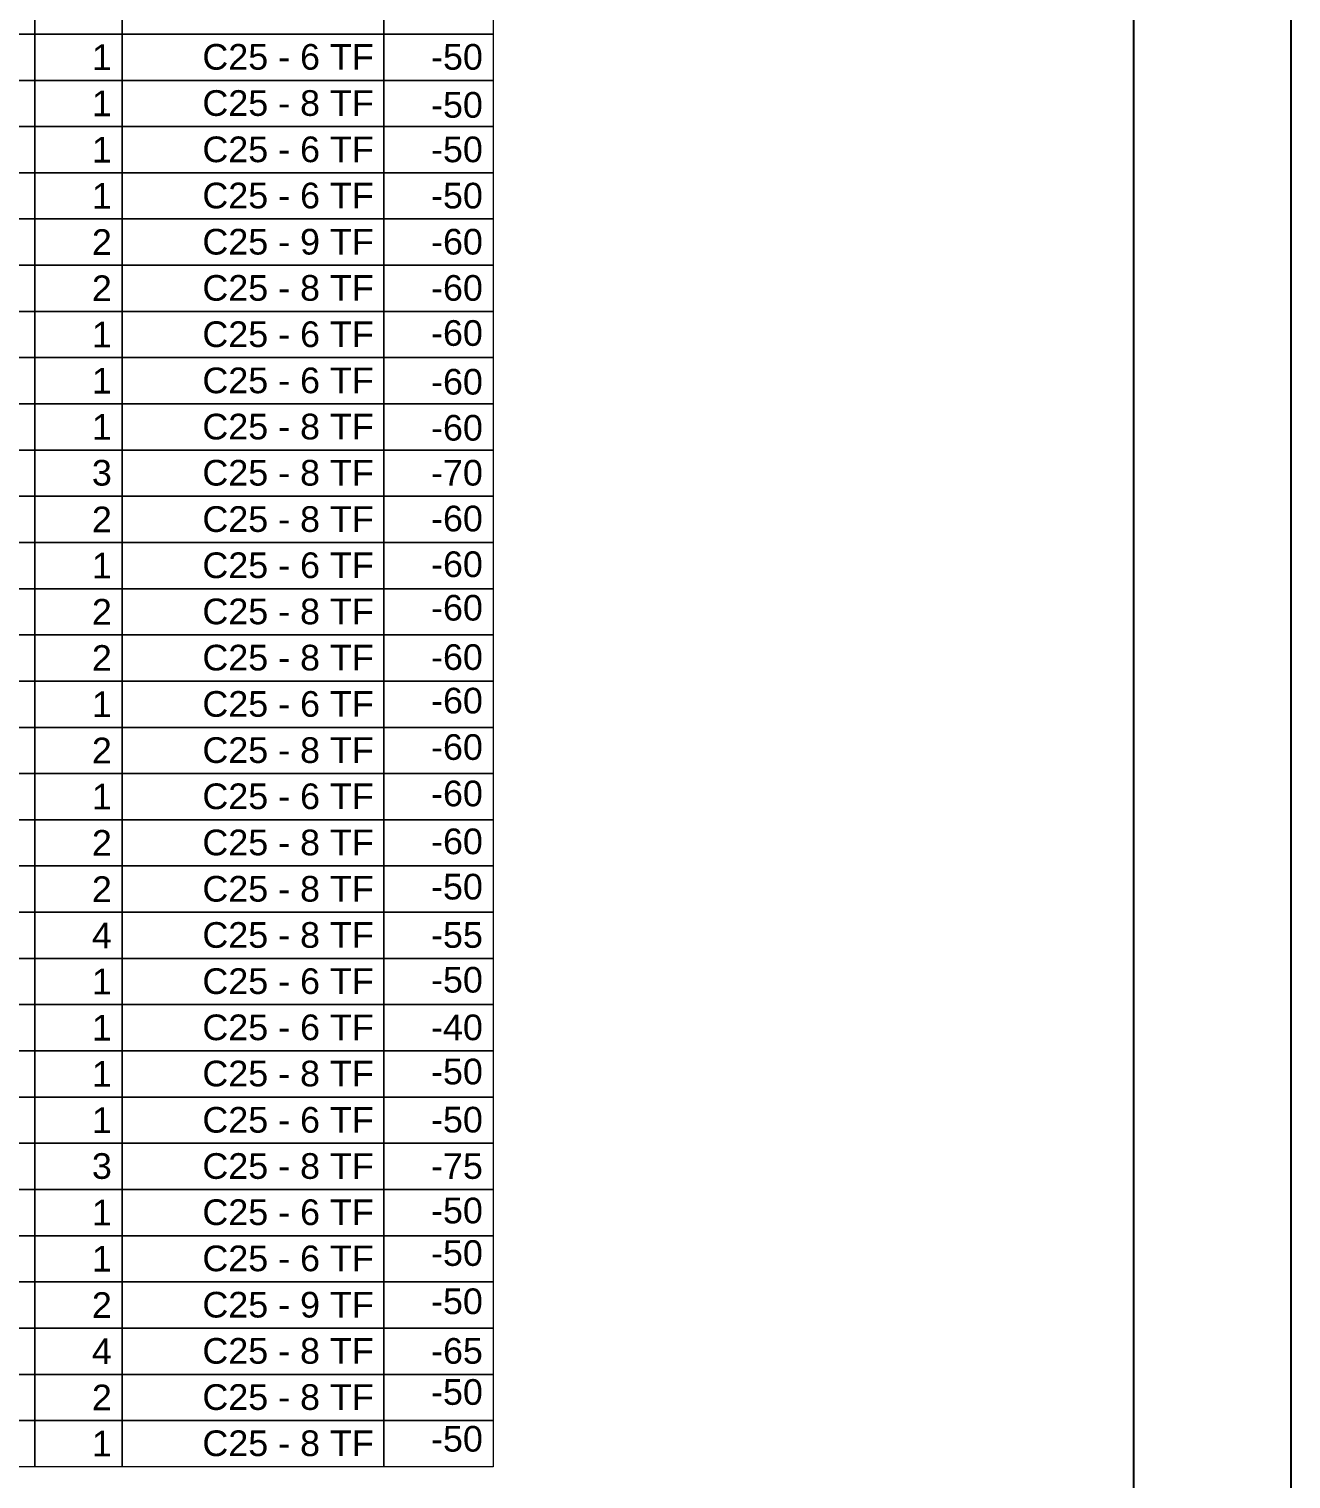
# Model space of a CAD drawing. Header units: millimetres. Extents: x -34 to 951, y -76 to 463.
# Drawn here: x 39.6 to 50.02, y -21.96 to -10 of the extents above; entities that cross this region are included whole.
import ezdxf

# ---------------------------------------------------------------- set-up
doc = ezdxf.new("R2010")
doc.units = ezdxf.units.MM
doc.header["$MEASUREMENT"] = 0
doc.linetypes.add('NULL', pattern=[0])
doc.layers.add('LC-Tabelas', color=1, linetype='Continuous', lineweight=20)
doc.layers.add('LC-Textos das tabelas', color=5, linetype='Continuous', lineweight=5)
doc.styles.add('Arial', font='arial.ttf')

msp = doc.modelspace()

# ---------------------------------------------------------------- linework, layer by layer
at = {"color": 7}
for p, q in [((50.0157, 42.5775), (50.0157, -76.3225)), ((48.7157, 40.2775), (48.7157, -74.0225))]:
    msp.add_line(p, q, dxfattribs=at)
at = {"layer": 'LC-Tabelas'}
for points in [[(38.3926, -10.0437), (38.3926, -9.6625), (39.6528, -9.6625), (39.6528, -10.0437), (38.3926, -10.0437)], [(39.6528, -10.0437), (39.6528, -9.6625), (40.3729, -9.6625), (40.3729, -10.0437), (39.6528, -10.0437)], [(40.3729, -10.0437), (40.3729, -9.6625), (42.5332, -9.6625), (42.5332, -10.0437), (40.3729, -10.0437)], [(42.5332, -10.0437), (42.5332, -9.6625), (43.4334, -9.6625), (43.4334, -10.0437), (42.5332, -10.0437)], [(38.3926, -10.425), (38.3926, -10.0437), (39.6528, -10.0437), (39.6528, -10.425), (38.3926, -10.425)], [(39.6528, -10.425), (39.6528, -10.0437), (40.3729, -10.0437), (40.3729, -10.425), (39.6528, -10.425)], [(40.3729, -10.425), (40.3729, -10.0437), (42.5332, -10.0437), (42.5332, -10.425), (40.3729, -10.425)], [(42.5332, -10.425), (42.5332, -10.0437), (43.4334, -10.0437), (43.4334, -10.425), (42.5332, -10.425)], [(38.3926, -10.8062), (38.3926, -10.425), (39.6528, -10.425), (39.6528, -10.8062), (38.3926, -10.8062)], [(39.6528, -10.8062), (39.6528, -10.425), (40.3729, -10.425), (40.3729, -10.8062), (39.6528, -10.8062)], [(40.3729, -10.8062), (40.3729, -10.425), (42.5332, -10.425), (42.5332, -10.8062), (40.3729, -10.8062)], [(42.5332, -10.8062), (42.5332, -10.425), (43.4334, -10.425), (43.4334, -10.8062), (42.5332, -10.8062)], [(38.3926, -11.1875), (38.3926, -10.8062), (39.6528, -10.8062), (39.6528, -11.1875), (38.3926, -11.1875)], [(39.6528, -11.1875), (39.6528, -10.8062), (40.3729, -10.8062), (40.3729, -11.1875), (39.6528, -11.1875)], [(40.3729, -11.1875), (40.3729, -10.8062), (42.5332, -10.8062), (42.5332, -11.1875), (40.3729, -11.1875)], [(42.5332, -11.1875), (42.5332, -10.8062), (43.4334, -10.8062), (43.4334, -11.1875), (42.5332, -11.1875)], [(38.3926, -11.5687), (38.3926, -11.1875), (39.6528, -11.1875), (39.6528, -11.5687), (38.3926, -11.5687)], [(39.6528, -11.5687), (39.6528, -11.1875), (40.3729, -11.1875), (40.3729, -11.5687), (39.6528, -11.5687)], [(40.3729, -11.5687), (40.3729, -11.1875), (42.5332, -11.1875), (42.5332, -11.5687), (40.3729, -11.5687)], [(42.5332, -11.5687), (42.5332, -11.1875), (43.4334, -11.1875), (43.4334, -11.5687), (42.5332, -11.5687)], [(38.3926, -11.9499), (38.3926, -11.5687), (39.6528, -11.5687), (39.6528, -11.9499), (38.3926, -11.9499)], [(39.6528, -11.9499), (39.6528, -11.5687), (40.3729, -11.5687), (40.3729, -11.9499), (39.6528, -11.9499)], [(40.3729, -11.9499), (40.3729, -11.5687), (42.5332, -11.5687), (42.5332, -11.9499), (40.3729, -11.9499)], [(42.5332, -11.9499), (42.5332, -11.5687), (43.4334, -11.5687), (43.4334, -11.9499), (42.5332, -11.9499)], [(38.3926, -12.3312), (38.3926, -11.9499), (39.6528, -11.9499), (39.6528, -12.3312), (38.3926, -12.3312)], [(39.6528, -12.3312), (39.6528, -11.9499), (40.3729, -11.9499), (40.3729, -12.3312), (39.6528, -12.3312)], [(40.3729, -12.3312), (40.3729, -11.9499), (42.5332, -11.9499), (42.5332, -12.3312), (40.3729, -12.3312)], [(42.5332, -12.3312), (42.5332, -11.9499), (43.4334, -11.9499), (43.4334, -12.3312), (42.5332, -12.3312)], [(38.3926, -12.7124), (38.3926, -12.3312), (39.6528, -12.3312), (39.6528, -12.7124), (38.3926, -12.7124)], [(39.6528, -12.7124), (39.6528, -12.3312), (40.3729, -12.3312), (40.3729, -12.7124), (39.6528, -12.7124)], [(40.3729, -12.7124), (40.3729, -12.3312), (42.5332, -12.3312), (42.5332, -12.7124), (40.3729, -12.7124)], [(42.5332, -12.7124), (42.5332, -12.3312), (43.4334, -12.3312), (43.4334, -12.7124), (42.5332, -12.7124)], [(38.3926, -13.0937), (38.3926, -12.7124), (39.6528, -12.7124), (39.6528, -13.0937), (38.3926, -13.0937)], [(39.6528, -13.0937), (39.6528, -12.7124), (40.3729, -12.7124), (40.3729, -13.0937), (39.6528, -13.0937)], [(40.3729, -13.0937), (40.3729, -12.7124), (42.5332, -12.7124), (42.5332, -13.0937), (40.3729, -13.0937)], [(42.5332, -13.0937), (42.5332, -12.7124), (43.4334, -12.7124), (43.4334, -13.0937), (42.5332, -13.0937)], [(38.3926, -13.4749), (38.3926, -13.0937), (39.6528, -13.0937), (39.6528, -13.4749), (38.3926, -13.4749)], [(39.6528, -13.4749), (39.6528, -13.0937), (40.3729, -13.0937), (40.3729, -13.4749), (39.6528, -13.4749)], [(40.3729, -13.4749), (40.3729, -13.0937), (42.5332, -13.0937), (42.5332, -13.4749), (40.3729, -13.4749)], [(42.5332, -13.4749), (42.5332, -13.0937), (43.4334, -13.0937), (43.4334, -13.4749), (42.5332, -13.4749)], [(38.3926, -13.8561), (38.3926, -13.4749), (39.6528, -13.4749), (39.6528, -13.8561), (38.3926, -13.8561)], [(39.6528, -13.8561), (39.6528, -13.4749), (40.3729, -13.4749), (40.3729, -13.8561), (39.6528, -13.8561)], [(40.3729, -13.8561), (40.3729, -13.4749), (42.5332, -13.4749), (42.5332, -13.8561), (40.3729, -13.8561)], [(42.5332, -13.8561), (42.5332, -13.4749), (43.4334, -13.4749), (43.4334, -13.8561), (42.5332, -13.8561)], [(38.3926, -14.2374), (38.3926, -13.8561), (39.6528, -13.8561), (39.6528, -14.2374), (38.3926, -14.2374)], [(39.6528, -14.2374), (39.6528, -13.8561), (40.3729, -13.8561), (40.3729, -14.2374), (39.6528, -14.2374)], [(40.3729, -14.2374), (40.3729, -13.8561), (42.5332, -13.8561), (42.5332, -14.2374), (40.3729, -14.2374)], [(42.5332, -14.2374), (42.5332, -13.8561), (43.4334, -13.8561), (43.4334, -14.2374), (42.5332, -14.2374)], [(38.3926, -14.6186), (38.3926, -14.2374), (39.6528, -14.2374), (39.6528, -14.6186), (38.3926, -14.6186)], [(39.6528, -14.6186), (39.6528, -14.2374), (40.3729, -14.2374), (40.3729, -14.6186), (39.6528, -14.6186)], [(40.3729, -14.6186), (40.3729, -14.2374), (42.5332, -14.2374), (42.5332, -14.6186), (40.3729, -14.6186)], [(42.5332, -14.6186), (42.5332, -14.2374), (43.4334, -14.2374), (43.4334, -14.6186), (42.5332, -14.6186)], [(38.3926, -14.9999), (38.3926, -14.6186), (39.6528, -14.6186), (39.6528, -14.9999), (38.3926, -14.9999)], [(39.6528, -14.9999), (39.6528, -14.6186), (40.3729, -14.6186), (40.3729, -14.9999), (39.6528, -14.9999)], [(40.3729, -14.9999), (40.3729, -14.6186), (42.5332, -14.6186), (42.5332, -14.9999), (40.3729, -14.9999)], [(42.5332, -14.9999), (42.5332, -14.6186), (43.4334, -14.6186), (43.4334, -14.9999), (42.5332, -14.9999)], [(38.3926, -15.3811), (38.3926, -14.9999), (39.6528, -14.9999), (39.6528, -15.3811), (38.3926, -15.3811)], [(39.6528, -15.3811), (39.6528, -14.9999), (40.3729, -14.9999), (40.3729, -15.3811), (39.6528, -15.3811)], [(40.3729, -15.3811), (40.3729, -14.9999), (42.5332, -14.9999), (42.5332, -15.3811), (40.3729, -15.3811)], [(42.5332, -15.3811), (42.5332, -14.9999), (43.4334, -14.9999), (43.4334, -15.3811), (42.5332, -15.3811)], [(38.3926, -15.7623), (38.3926, -15.3811), (39.6528, -15.3811), (39.6528, -15.7623), (38.3926, -15.7623)], [(39.6528, -15.7623), (39.6528, -15.3811), (40.3729, -15.3811), (40.3729, -15.7623), (39.6528, -15.7623)], [(40.3729, -15.7623), (40.3729, -15.3811), (42.5332, -15.3811), (42.5332, -15.7623), (40.3729, -15.7623)], [(42.5332, -15.7623), (42.5332, -15.3811), (43.4334, -15.3811), (43.4334, -15.7623), (42.5332, -15.7623)], [(38.3926, -16.1436), (38.3926, -15.7623), (39.6528, -15.7623), (39.6528, -16.1436), (38.3926, -16.1436)], [(39.6528, -16.1436), (39.6528, -15.7623), (40.3729, -15.7623), (40.3729, -16.1436), (39.6528, -16.1436)], [(40.3729, -16.1436), (40.3729, -15.7623), (42.5332, -15.7623), (42.5332, -16.1436), (40.3729, -16.1436)], [(42.5332, -16.1436), (42.5332, -15.7623), (43.4334, -15.7623), (43.4334, -16.1436), (42.5332, -16.1436)], [(38.3926, -16.5248), (38.3926, -16.1436), (39.6528, -16.1436), (39.6528, -16.5248), (38.3926, -16.5248)], [(39.6528, -16.5248), (39.6528, -16.1436), (40.3729, -16.1436), (40.3729, -16.5248), (39.6528, -16.5248)], [(40.3729, -16.5248), (40.3729, -16.1436), (42.5332, -16.1436), (42.5332, -16.5248), (40.3729, -16.5248)], [(42.5332, -16.5248), (42.5332, -16.1436), (43.4334, -16.1436), (43.4334, -16.5248), (42.5332, -16.5248)], [(38.3926, -16.9061), (38.3926, -16.5248), (39.6528, -16.5248), (39.6528, -16.9061), (38.3926, -16.9061)], [(39.6528, -16.9061), (39.6528, -16.5248), (40.3729, -16.5248), (40.3729, -16.9061), (39.6528, -16.9061)], [(40.3729, -16.9061), (40.3729, -16.5248), (42.5332, -16.5248), (42.5332, -16.9061), (40.3729, -16.9061)], [(42.5332, -16.9061), (42.5332, -16.5248), (43.4334, -16.5248), (43.4334, -16.9061), (42.5332, -16.9061)], [(38.3926, -17.2873), (38.3926, -16.9061), (39.6528, -16.9061), (39.6528, -17.2873), (38.3926, -17.2873)], [(39.6528, -17.2873), (39.6528, -16.9061), (40.3729, -16.9061), (40.3729, -17.2873), (39.6528, -17.2873)], [(40.3729, -17.2873), (40.3729, -16.9061), (42.5332, -16.9061), (42.5332, -17.2873), (40.3729, -17.2873)], [(42.5332, -17.2873), (42.5332, -16.9061), (43.4334, -16.9061), (43.4334, -17.2873), (42.5332, -17.2873)], [(38.3926, -17.6685), (38.3926, -17.2873), (39.6528, -17.2873), (39.6528, -17.6685), (38.3926, -17.6685)], [(39.6528, -17.6685), (39.6528, -17.2873), (40.3729, -17.2873), (40.3729, -17.6685), (39.6528, -17.6685)], [(40.3729, -17.6685), (40.3729, -17.2873), (42.5332, -17.2873), (42.5332, -17.6685), (40.3729, -17.6685)], [(42.5332, -17.6685), (42.5332, -17.2873), (43.4334, -17.2873), (43.4334, -17.6685), (42.5332, -17.6685)], [(38.3926, -18.0498), (38.3926, -17.6685), (39.6528, -17.6685), (39.6528, -18.0498), (38.3926, -18.0498)], [(39.6528, -18.0498), (39.6528, -17.6685), (40.3729, -17.6685), (40.3729, -18.0498), (39.6528, -18.0498)], [(40.3729, -18.0498), (40.3729, -17.6685), (42.5332, -17.6685), (42.5332, -18.0498), (40.3729, -18.0498)], [(42.5332, -18.0498), (42.5332, -17.6685), (43.4334, -17.6685), (43.4334, -18.0498), (42.5332, -18.0498)], [(38.3926, -18.431), (38.3926, -18.0498), (39.6528, -18.0498), (39.6528, -18.431), (38.3926, -18.431)], [(39.6528, -18.431), (39.6528, -18.0498), (40.3729, -18.0498), (40.3729, -18.431), (39.6528, -18.431)], [(40.3729, -18.431), (40.3729, -18.0498), (42.5332, -18.0498), (42.5332, -18.431), (40.3729, -18.431)], [(42.5332, -18.431), (42.5332, -18.0498), (43.4334, -18.0498), (43.4334, -18.431), (42.5332, -18.431)], [(38.3926, -18.8123), (38.3926, -18.431), (39.6528, -18.431), (39.6528, -18.8123), (38.3926, -18.8123)], [(39.6528, -18.8123), (39.6528, -18.431), (40.3729, -18.431), (40.3729, -18.8123), (39.6528, -18.8123)], [(40.3729, -18.8123), (40.3729, -18.431), (42.5332, -18.431), (42.5332, -18.8123), (40.3729, -18.8123)], [(42.5332, -18.8123), (42.5332, -18.431), (43.4334, -18.431), (43.4334, -18.8123), (42.5332, -18.8123)], [(38.3926, -19.1935), (38.3926, -18.8123), (39.6528, -18.8123), (39.6528, -19.1935), (38.3926, -19.1935)], [(39.6528, -19.1935), (39.6528, -18.8123), (40.3729, -18.8123), (40.3729, -19.1935), (39.6528, -19.1935)], [(40.3729, -19.1935), (40.3729, -18.8123), (42.5332, -18.8123), (42.5332, -19.1935), (40.3729, -19.1935)], [(42.5332, -19.1935), (42.5332, -18.8123), (43.4334, -18.8123), (43.4334, -19.1935), (42.5332, -19.1935)], [(38.3926, -19.5747), (38.3926, -19.1935), (39.6528, -19.1935), (39.6528, -19.5747), (38.3926, -19.5747)], [(39.6528, -19.5747), (39.6528, -19.1935), (40.3729, -19.1935), (40.3729, -19.5747), (39.6528, -19.5747)], [(40.3729, -19.5747), (40.3729, -19.1935), (42.5332, -19.1935), (42.5332, -19.5747), (40.3729, -19.5747)], [(42.5332, -19.5747), (42.5332, -19.1935), (43.4334, -19.1935), (43.4334, -19.5747), (42.5332, -19.5747)], [(38.3926, -19.956), (38.3926, -19.5747), (39.6528, -19.5747), (39.6528, -19.956), (38.3926, -19.956)], [(39.6528, -19.956), (39.6528, -19.5747), (40.3729, -19.5747), (40.3729, -19.956), (39.6528, -19.956)], [(40.3729, -19.956), (40.3729, -19.5747), (42.5332, -19.5747), (42.5332, -19.956), (40.3729, -19.956)], [(42.5332, -19.956), (42.5332, -19.5747), (43.4334, -19.5747), (43.4334, -19.956), (42.5332, -19.956)], [(38.3926, -20.3372), (38.3926, -19.956), (39.6528, -19.956), (39.6528, -20.3372), (38.3926, -20.3372)], [(39.6528, -20.3372), (39.6528, -19.956), (40.3729, -19.956), (40.3729, -20.3372), (39.6528, -20.3372)], [(40.3729, -20.3372), (40.3729, -19.956), (42.5332, -19.956), (42.5332, -20.3372), (40.3729, -20.3372)], [(42.5332, -20.3372), (42.5332, -19.956), (43.4334, -19.956), (43.4334, -20.3372), (42.5332, -20.3372)], [(38.3926, -20.7185), (38.3926, -20.3372), (39.6528, -20.3372), (39.6528, -20.7185), (38.3926, -20.7185)], [(39.6528, -20.7185), (39.6528, -20.3372), (40.3729, -20.3372), (40.3729, -20.7185), (39.6528, -20.7185)], [(40.3729, -20.7185), (40.3729, -20.3372), (42.5332, -20.3372), (42.5332, -20.7185), (40.3729, -20.7185)], [(42.5332, -20.7185), (42.5332, -20.3372), (43.4334, -20.3372), (43.4334, -20.7185), (42.5332, -20.7185)], [(38.3926, -21.0997), (38.3926, -20.7185), (39.6528, -20.7185), (39.6528, -21.0997), (38.3926, -21.0997)], [(39.6528, -21.0997), (39.6528, -20.7185), (40.3729, -20.7185), (40.3729, -21.0997), (39.6528, -21.0997)], [(40.3729, -21.0997), (40.3729, -20.7185), (42.5332, -20.7185), (42.5332, -21.0997), (40.3729, -21.0997)], [(42.5332, -21.0997), (42.5332, -20.7185), (43.4334, -20.7185), (43.4334, -21.0997), (42.5332, -21.0997)], [(38.3926, -21.4809), (38.3926, -21.0997), (39.6528, -21.0997), (39.6528, -21.4809), (38.3926, -21.4809)], [(39.6528, -21.4809), (39.6528, -21.0997), (40.3729, -21.0997), (40.3729, -21.4809), (39.6528, -21.4809)], [(40.3729, -21.4809), (40.3729, -21.0997), (42.5332, -21.0997), (42.5332, -21.4809), (40.3729, -21.4809)], [(42.5332, -21.4809), (42.5332, -21.0997), (43.4334, -21.0997), (43.4334, -21.4809), (42.5332, -21.4809)], [(38.3926, -21.8622), (38.3926, -21.4809), (39.6528, -21.4809), (39.6528, -21.8622), (38.3926, -21.8622)], [(39.6528, -21.8622), (39.6528, -21.4809), (40.3729, -21.4809), (40.3729, -21.8622), (39.6528, -21.8622)], [(40.3729, -21.8622), (40.3729, -21.4809), (42.5332, -21.4809), (42.5332, -21.8622), (40.3729, -21.8622)], [(42.5332, -21.8622), (42.5332, -21.4809), (43.4334, -21.4809), (43.4334, -21.8622), (42.5332, -21.8622)]]:
    msp.add_lwpolyline(points, close=True, dxfattribs=at)

# ---------------------------------------------------------------- texts
at = {"layer": 'LC-Textos das tabelas', "linetype": 'NULL', "ltscale": 0.2, "char_height": 0.2118, "attachment_point": 9, "line_spacing_factor": 0.798, "style": 'Arial'}
for s, insert, width in [(' 1 ', (40.2879, -10.3401), 0.657678), (' C25 - 6 TF ', (42.4489, -10.3401), 3.156337), (' -50 ', (43.3489, -10.3401), 1.183626), (' 1 ', (40.2879, -10.7211), 0.657678), (' C25 - 8 TF ', (42.4489, -10.7211), 3.156337), (' -50 ', (43.3489, -10.7361), 1.183626), (' C25 - 6 TF ', (42.4489, -11.1031), 3.156337), (' 1 ', (40.2879, -11.1031), 0.657678), (' -50 ', (43.3489, -11.1033), 1.183626), (' 1 ', (40.2879, -11.4841), 0.657678), (' C25 - 6 TF ', (42.4489, -11.4841), 3.156337), (' -50 ', (43.3489, -11.4848), 1.183626), (' 2 ', (40.2879, -11.8651), 0.657678), (' C25 - 9 TF ', (42.4489, -11.8651), 3.156337), (' -60 ', (43.3489, -11.8651), 1.183626), (' 2 ', (40.2879, -12.2461), 0.657678), (' C25 - 8 TF ', (42.4489, -12.2461), 3.156337), (' -60 ', (43.3489, -12.2461), 1.183626), (' 1 ', (40.2879, -12.6281), 0.657678), (' C25 - 6 TF ', (42.4489, -12.6281), 3.156337), (' -60 ', (43.3489, -12.6183), 1.183626), (' 1 ', (40.2879, -13.0091), 0.657678), (' C25 - 6 TF ', (42.4489, -13.0091), 3.156337), (' -60 ', (43.3489, -13.0203), 1.183626), (' 1 ', (40.2879, -13.3901), 0.657678), (' C25 - 8 TF ', (42.4489, -13.3901), 3.156337), (' -60 ', (43.3489, -13.4), 1.183626), (' 3 ', (40.2879, -13.7711), 0.657678), (' C25 - 8 TF ', (42.4489, -13.7711), 3.156337), (' -70 ', (43.3489, -13.7711), 1.183626), (' 2 ', (40.2879, -14.1531), 0.657678), (' C25 - 8 TF ', (42.4489, -14.1531), 3.156337), (' -60 ', (43.3489, -14.1486), 1.183626), (' 1 ', (40.2879, -14.5341), 0.657678), (' C25 - 6 TF ', (42.4489, -14.5341), 3.156337), (' -60 ', (43.3489, -14.5255), 1.183626), (' 2 ', (40.2879, -14.9151), 0.657678), (' C25 - 8 TF ', (42.4489, -14.9151), 3.156337), (' -60 ', (43.3489, -14.8846), 1.183626), (' 2 ', (40.2879, -15.2961), 0.657678), (' C25 - 8 TF ', (42.4489, -15.2961), 3.156337), (' -60 ', (43.3489, -15.2916), 1.183626), (' 1 ', (40.2879, -15.6781), 0.657678), (' C25 - 6 TF ', (42.4489, -15.6781), 3.156337), (' -60 ', (43.3489, -15.6507), 1.183626), (' 2 ', (40.2879, -16.0591), 0.657678), (' C25 - 8 TF ', (42.4489, -16.0591), 3.156337), (' -60 ', (43.3489, -16.0338), 1.183626), (' 1 ', (40.2879, -16.4401), 0.657678), (' C25 - 6 TF ', (42.4489, -16.4401), 3.156337), (' -60 ', (43.3489, -16.4168), 1.183626), (' 2 ', (40.2879, -16.8211), 0.657678), (' C25 - 8 TF ', (42.4489, -16.8211), 3.156337), (' -60 ', (43.3489, -16.8119), 1.183626), (' C25 - 8 TF ', (42.4489, -17.2031), 3.156337), (' -50 ', (43.3489, -17.1855), 1.183626), (' 2 ', (40.2879, -17.2031), 0.657678), (' 4 ', (40.2879, -17.5841), 0.657678), (' C25 - 8 TF ', (42.4489, -17.5841), 3.156337), (' -55 ', (43.3489, -17.5841), 1.183626), (' 1 ', (40.2879, -17.9651), 0.657678), (' C25 - 6 TF ', (42.4489, -17.9651), 3.156337), (' -50 ', (43.3489, -17.9536), 1.183626), (' 1 ', (40.2879, -18.3461), 0.657678), (' C25 - 6 TF ', (42.4489, -18.3461), 3.156337), (' -40 ', (43.3489, -18.3461), 1.183626), (' 1 ', (40.2879, -18.7271), 0.657678), (' C25 - 8 TF ', (42.4489, -18.7271), 3.156337), (' -50 ', (43.3489, -18.7106), 1.183626), (' 1 ', (40.2879, -19.1091), 0.657678), (' C25 - 6 TF ', (42.4489, -19.1091), 3.156337), (' -50 ', (43.3489, -19.1075), 1.183626), (' 3 ', (40.2879, -19.4901), 0.657678), (' C25 - 8 TF ', (42.4489, -19.4901), 3.156337), (' -75 ', (43.3489, -19.4901), 1.183626), (' 1 ', (40.2879, -19.8711), 0.657678), (' C25 - 6 TF ', (42.4489, -19.8711), 3.156337), (' -50 ', (43.3489, -19.8571), 1.183626), (' 1 ', (40.2879, -20.2521), 0.657678), (' C25 - 6 TF ', (42.4489, -20.2521), 3.156337), (' -50 ', (43.3489, -20.208), 1.183626), (' 2 ', (40.2879, -20.6341), 0.657678), (' C25 - 9 TF ', (42.4489, -20.6341), 3.156337), (' -50 ', (43.3489, -20.6057), 1.183626), (' 4 ', (40.2879, -21.0151), 0.657678), (' C25 - 8 TF ', (42.4489, -21.0151), 3.156337), (' -65 ', (43.3489, -21.0151), 1.183626), (' -50 ', (43.3489, -21.3543), 1.183626), (' 2 ', (40.2879, -21.3961), 0.657678), (' C25 - 8 TF ', (42.4489, -21.3961), 3.156337), (' -50 ', (43.3489, -21.7403), 1.183626), (' 1 ', (40.2879, -21.7771), 0.657678), (' C25 - 8 TF ', (42.4489, -21.7771), 3.156337)]:
    msp.add_mtext(s, dxfattribs=dict(at, insert=insert, width=width))

doc.saveas('drawing.dxf')
